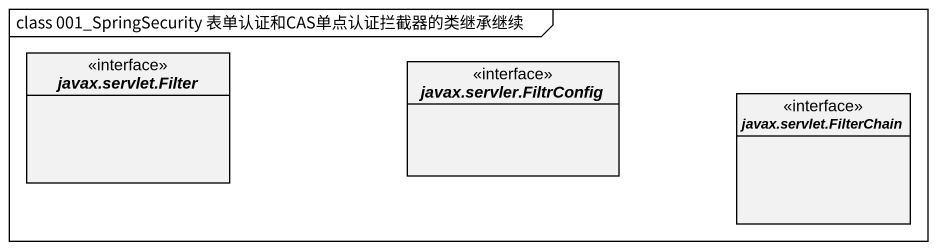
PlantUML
@startuml
mainframe class 001_SpringSecurity 表单认证和CAS单点认证拦截器的类继承继续
hide circle
hide empty members
interface "javax.servlet.Filter" as javax_servlet_Filter
interface "javax.servler.FiltrConfig" as javax_servler_FiltrConfig
interface "javax.servlet.FilterChain" as javax_servlet_FilterChain
@enduml
